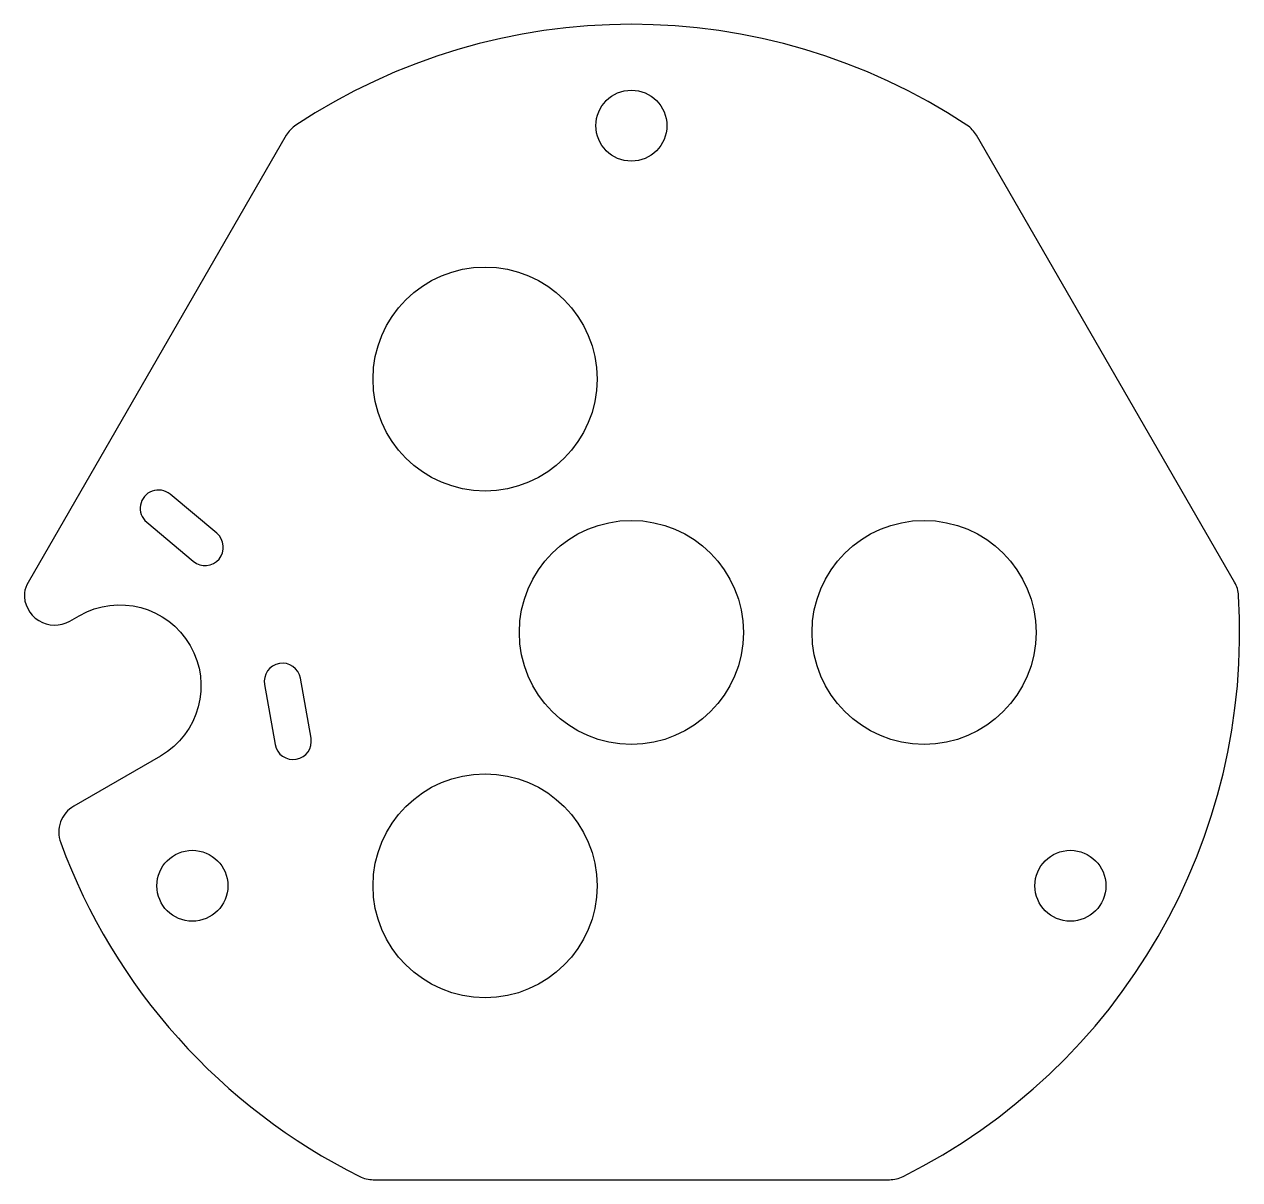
# Model space of a CAD drawing. Header units: inches. Extents: x 10.5 to 70.5, y 19.6 to 76.6.
import ezdxf

# ---------------------------------------------------------------- set-up
doc = ezdxf.new("R2010")
doc.units = ezdxf.units.IN
doc.header["$MEASUREMENT"] = 0
doc.linetypes.add('Continuous2', pattern=[0])

msp = doc.modelspace()

# ---------------------------------------------------------------- linework, layer by layer
at = {"linetype": 'Continuous2', "lineweight": -3}
for points in [[(12.998, 38.054, 0.365192), (12.341, 36.236, 0.190884), (27.089, 19.776, 0.116258), (27.759, 19.618), (53.215, 19.618, 0.116258), (53.885, 19.776, 0.300725), (70.432, 48.436, 0.116258), (70.234, 49.096), (57.506, 71.141, 0.116258), (57.034, 71.642, 0.300725), (23.94, 71.642, 0.116258), (23.468, 71.141), (10.732, 49.081, 0.090708), (10.551, 48.573, 0.599292), (12.798, 47.176), (13.261, 47.443, -1), (17.261, 40.515)], [(18.883, 50.127, 1), (20.04, 51.506), (17.742, 53.434, 1), (16.585, 52.055)], [(22.917, 41.088, 1), (24.689, 41.401), (24.168, 44.355, 1), (22.396, 44.043)]]:
    msp.add_lwpolyline(points, format="xyb", close=True, dxfattribs=at)
for centre, radius in [((40.487, 71.618), 1.75), ((33.27, 59.118), 5.525), ((40.487, 46.618), 5.525), ((54.921, 46.618), 5.525), ((33.27, 34.118), 5.525), ((18.836, 34.118), 1.75), ((62.138, 34.118), 1.75)]:
    msp.add_circle(centre, radius, dxfattribs=at)

doc.saveas('drawing.dxf')
